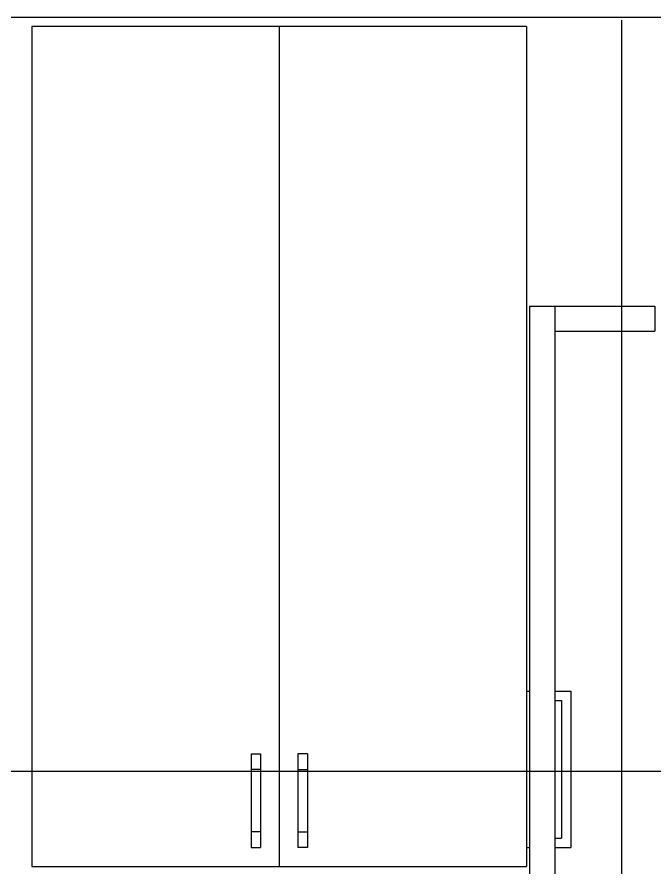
# Model space of a CAD drawing. Header units: millimetres. Extents: x 976 to 9349, y -1578 to 2211.
# Drawn here: x 2466.7 to 2568.6, y 181.1 to 317.1 of the extents above; entities that cross this region are included whole.
import ezdxf

# ---------------------------------------------------------------- set-up
doc = ezdxf.new("R2010")
doc.units = ezdxf.units.MM
for name, color, linetype in [('Meble', 42, 'Continuous'), ('Płytki', 254, 'Continuous'), ('Wbudowane', 175, 'Continuous'), ('Ściany', 7, 'Continuous')]:
    doc.layers.add(name, color=color, linetype=linetype)

# ---------------------------------------------------------------- blocks, each defined once
blk = doc.blocks.new('Z$W@#22483')
blk.add_line((0, 257.2), (237.3, 257.2))
blk = doc.blocks.new('Z$W@#30485')
for p, q in [((79, 134.2), (0, 134.2)), ((0, 134.2), (0, 0)), ((39.5, 134.2), (39.5, 0)), ((79, 134.2), (79, 0)), ((35, 18), (35, 3)), ((35, 18), (36.5, 18)), ((36.5, 18), (36.5, 3)), ((42.5, 18), (42.5, 3)), ((44, 18), (42.5, 18)), ((44, 18), (44, 3)), ((36.5, 15.5), (35, 15.5)), ((42.5, 15.5), (44, 15.5)), ((36.5, 5.5), (35, 5.5)), ((42.5, 5.5), (44, 5.5)), ((35, 3), (36.5, 3)), ((44, 3), (42.5, 3)), ((0, 0), (79, 0))]:
    blk.add_line(p, q)
blk = doc.blocks.new('Z$W@#10491')
for p, q in [((20, 150), (0, 150)), ((0, 150), (0, 146)), ((16, 150), (16, 0)), ((20, 150), (20, 0)), ((16, 146), (0, 146)), ((13.4, 88.5), (13.4, 63.5)), ((16, 88.5), (13.4, 88.5)), ((20.5, 88.5), (20, 88.5)), ((20.5, 88.5), (20.5, 63.5)), ((16, 87), (14.9, 87)), ((14.9, 87), (14.9, 65)), ((16, 65), (14.9, 65)), ((16, 63.5), (13.4, 63.5)), ((20.5, 63.5), (20, 63.5))]:
    blk.add_line(p, q)

msp = doc.modelspace()

# ---------------------------------------------------------------- linework, layer by layer
at = {"layer": 'Płytki'}
for p, q in [((2563.306, 316.568), (2563.306, 120.868)), ((2383.306, 196.568), (2618.606, 196.568))]:
    msp.add_line(p, q, dxfattribs=at)

# ---------------------------------------------------------------- block references
at = {"layer": 'Meble'}
msp.add_blockref('Z$W@#30485', (2469.106, 181.368), dxfattribs=at)
at = {"layer": 'Wbudowane', "xscale": -1}
msp.add_blockref('Z$W@#10491', (2568.606, 120.868), dxfattribs=at)
at = {"layer": 'Ściany'}
msp.add_blockref('Z$W@#22483', (2382.306, 59.868), dxfattribs=at)

doc.saveas('drawing.dxf')
